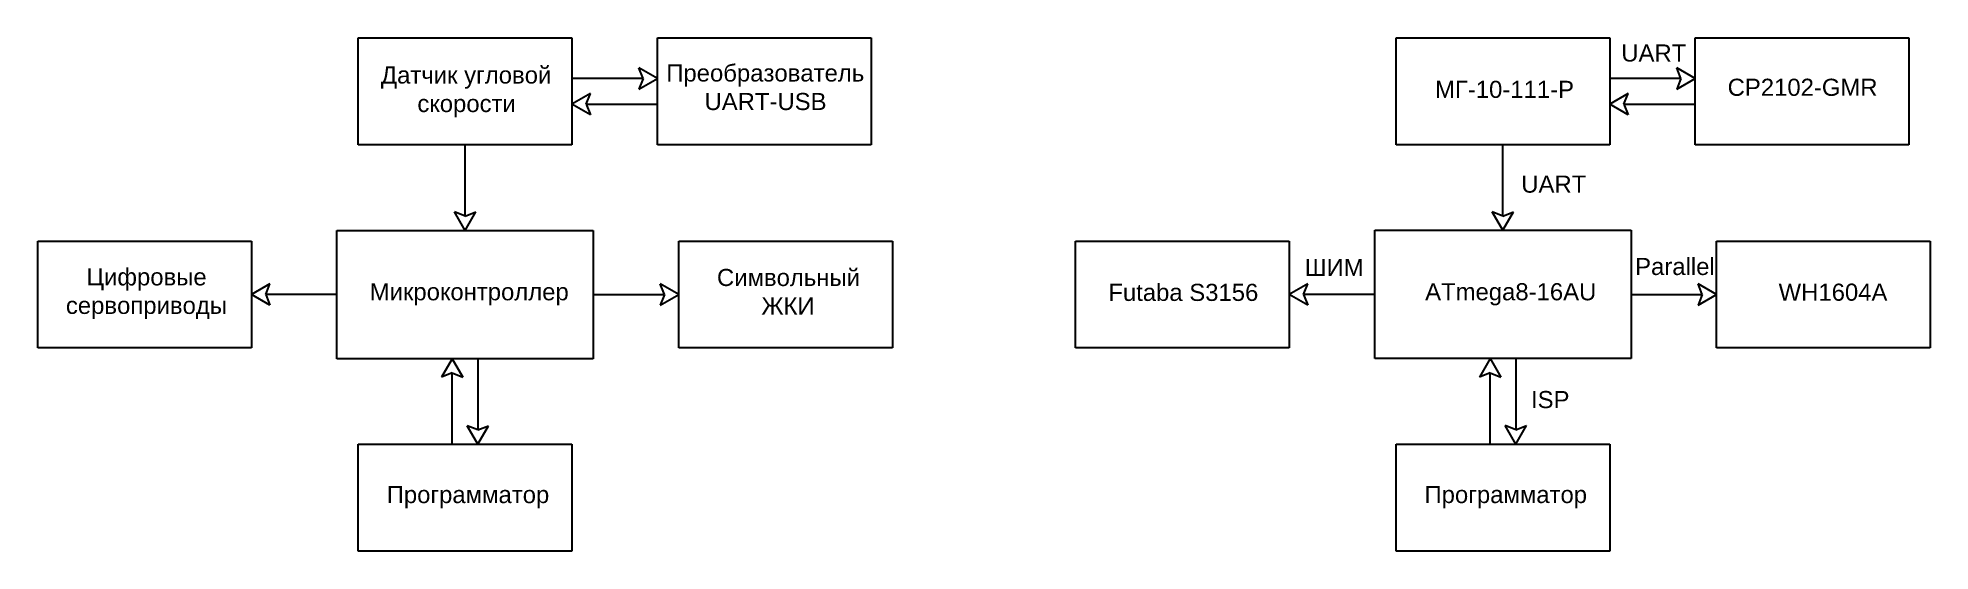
# Model space of a CAD drawing. Header units: millimetres. Extents: x 78 to 521, y 37 to 157.
import ezdxf

# ---------------------------------------------------------------- set-up
doc = ezdxf.new("R2010")
doc.units = ezdxf.units.MM
doc.styles.get("Standard").update_dxf_attribs({"font": 'arial.ttf'})

msp = doc.modelspace()

# ---------------------------------------------------------------- linework, layer by layer
at = {"lineweight": 30}
for p, q in [((152.69, 156.81), (202.69, 156.81)), ((152.69, 131.81), (152.69, 156.81)), ((202.69, 156.81), (202.69, 131.81)), ((222.69, 156.81), (272.69, 156.81)), ((222.69, 131.81), (222.69, 156.81)), ((272.69, 156.81), (272.69, 131.81)), ((395.58, 156.82), (445.58, 156.82)), ((395.58, 131.82), (395.58, 156.82)), ((445.58, 156.82), (445.58, 131.82)), ((465.58, 156.82), (515.58, 156.82)), ((465.58, 131.82), (465.58, 156.82)), ((515.58, 156.82), (515.58, 131.82)), ((219.36, 147.31), (202.69, 147.31)), ((222.69, 147.31), (218.36, 149.81)), ((219.36, 147.31), (218.36, 149.81)), ((218.36, 144.81), (222.69, 147.31)), ((219.36, 147.31), (218.36, 144.81)), ((462.25, 147.32), (445.58, 147.32)), ((465.58, 147.32), (461.25, 149.82)), ((462.25, 147.32), (461.25, 149.82)), ((461.25, 144.82), (465.58, 147.32)), ((462.25, 147.32), (461.25, 144.82)), ((207.02, 143.81), (202.69, 141.31)), ((206.02, 141.31), (207.02, 143.81)), ((449.91, 143.82), (445.58, 141.32)), ((448.91, 141.32), (449.91, 143.82)), ((207.02, 138.81), (202.69, 141.31)), ((206.02, 141.31), (222.69, 141.31)), ((206.02, 141.31), (207.02, 138.81)), ((449.91, 138.82), (445.58, 141.32)), ((448.91, 141.32), (465.58, 141.32)), ((448.91, 141.32), (449.91, 138.82)), ((202.69, 131.81), (152.69, 131.81)), ((177.69, 115.14), (177.69, 131.81)), ((272.69, 131.81), (222.69, 131.81)), ((445.58, 131.82), (395.58, 131.82)), ((420.58, 115.15), (420.58, 131.82)), ((515.58, 131.82), (465.58, 131.82)), ((177.69, 111.81), (175.19, 116.14)), ((177.69, 115.14), (175.19, 116.14)), ((177.69, 111.81), (180.19, 116.14)), ((177.69, 115.14), (180.19, 116.14)), ((420.58, 111.82), (418.08, 116.15)), ((420.58, 115.15), (418.08, 116.15)), ((420.58, 111.82), (423.08, 116.15)), ((420.58, 115.15), (423.08, 116.15)), ((147.69, 111.81), (207.69, 111.81)), ((147.69, 81.81), (147.69, 111.81)), ((207.69, 111.81), (207.69, 81.81)), ((390.58, 111.82), (450.58, 111.82)), ((390.58, 81.82), (390.58, 111.82)), ((450.58, 111.82), (450.58, 81.82)), ((77.69, 109.31), (127.69, 109.31)), ((77.69, 84.31), (77.69, 109.31)), ((127.69, 109.31), (127.69, 84.31)), ((227.69, 109.31), (277.69, 109.31)), ((227.69, 84.31), (227.69, 109.31)), ((277.69, 109.31), (277.69, 84.31)), ((320.58, 109.32), (370.58, 109.32)), ((320.58, 84.32), (320.58, 109.32)), ((370.58, 109.32), (370.58, 84.32)), ((470.58, 109.32), (520.58, 109.32)), ((470.58, 84.32), (470.58, 109.32)), ((520.58, 109.32), (520.58, 84.32)), ((132.02, 99.31), (127.69, 96.81)), ((131.02, 96.81), (132.02, 99.31)), ((227.69, 96.81), (223.36, 99.31)), ((224.36, 96.81), (223.36, 99.31)), ((374.91, 99.32), (370.58, 96.82)), ((373.91, 96.82), (374.91, 99.32)), ((470.58, 96.82), (466.25, 99.32)), ((467.25, 96.82), (466.25, 99.32)), ((132.02, 94.31), (127.69, 96.81)), ((147.69, 96.81), (131.02, 96.81)), ((131.02, 96.81), (132.02, 94.31)), ((207.69, 96.81), (224.36, 96.81)), ((223.36, 94.31), (227.69, 96.81)), ((224.36, 96.81), (223.36, 94.31)), ((374.91, 94.32), (370.58, 96.82)), ((390.58, 96.82), (373.91, 96.82)), ((373.91, 96.82), (374.91, 94.32)), ((450.58, 96.82), (467.25, 96.82)), ((466.25, 94.32), (470.58, 96.82)), ((467.25, 96.82), (466.25, 94.32)), ((127.69, 84.31), (77.69, 84.31)), ((277.69, 84.31), (227.69, 84.31)), ((370.58, 84.32), (320.58, 84.32)), ((520.58, 84.32), (470.58, 84.32)), ((207.69, 81.81), (147.69, 81.81)), ((174.69, 81.81), (172.19, 77.48)), ((174.69, 81.81), (177.19, 77.48)), ((180.69, 81.81), (180.69, 65.14)), ((450.58, 81.82), (390.58, 81.82)), ((417.58, 81.82), (415.08, 77.49)), ((417.58, 81.82), (420.08, 77.49)), ((423.58, 81.82), (423.58, 65.15)), ((174.69, 78.48), (172.19, 77.48)), ((174.69, 61.81), (174.69, 78.48)), ((174.69, 78.48), (177.19, 77.48)), ((417.58, 78.49), (415.08, 77.49)), ((417.58, 61.82), (417.58, 78.49)), ((417.58, 78.49), (420.08, 77.49)), ((180.69, 61.81), (178.19, 66.14)), ((180.69, 65.14), (178.19, 66.14)), ((180.69, 61.81), (183.19, 66.14)), ((180.69, 65.14), (183.19, 66.14)), ((423.58, 61.82), (421.08, 66.15)), ((423.58, 65.15), (421.08, 66.15)), ((423.58, 61.82), (426.08, 66.15)), ((423.58, 65.15), (426.08, 66.15)), ((152.69, 61.81), (202.69, 61.81)), ((152.69, 36.81), (152.69, 61.81)), ((202.69, 61.81), (202.69, 36.81)), ((395.58, 61.82), (445.58, 61.82)), ((395.58, 36.82), (395.58, 61.82)), ((445.58, 61.82), (445.58, 36.82)), ((202.69, 36.81), (152.69, 36.81)), ((445.58, 36.82), (395.58, 36.82))]:
    msp.add_line(p, q, dxfattribs=at)

# ---------------------------------------------------------------- texts
at = {"lineweight": 30, "char_height": 4, "attachment_point": 1}
for s, width, heights, insert in [('UART', 16.3999, [4.96], (448.29, 155.28)), ('\\pi0.91539;Преобразователь\\P\\pi9.869;UART-USB', 47.5634, [11.93], (223.85, 150.61)), ('\\pi0.56621;Датчик угловой \\P\\pi9.0969;скорости', 40.6413, [12.08], (157.42, 150.14)), ('\\pi4.38476;МГ-10-111-Р', 40.6413, [6.2], (400.31, 146.78)), ('\\pi6.4368;CP2102-GMR', 47.6158, [6.18], (466.74, 147.27)), ('UART', 16.3999, [4.96], (424.88, 124.63)), ('\\pi6.57303;Цифровые \\P\\pi1.78176;сервоприводы', 40.6413, [12.08], (82.47, 102.94)), ('\\pi1.80854;Символьный \\P\\pi12.23146;ЖКИ', 36.4384, [10.93], (234.82, 102.8)), ('ШИМ', 14.074, [4.96], (374.19, 105.14)), ('Parallel', 15.9862, [4.96], (451.53, 105.37)), ('Микроконтроллер', 47.1207, [0], (155.36, 99.46)), ('\\pi2.87204;Futaba S3156', 40.137, [5.02], (325.36, 99.31)), ('ATmega8-16AU', 47.1207, [0], (402.38, 99.46)), ('\\pi7.27041;WH1604A', 39.9487, [5.1], (477.84, 99.36)), ('ISP', 16.3999, [4.96], (427.16, 74.25)), ('\\pi0.55571;Программатор', 38.503, [3.77], (158.78, 52.04)), ('\\pi0.55571;Программатор', 38.503, [3.77], (401.67, 52.05))]:
    msp.add_mtext_dynamic_manual_height_columns(s, width=width, gutter_width=12.5, heights=heights, dxfattribs=dict(at, insert=insert))

doc.saveas('drawing.dxf')
